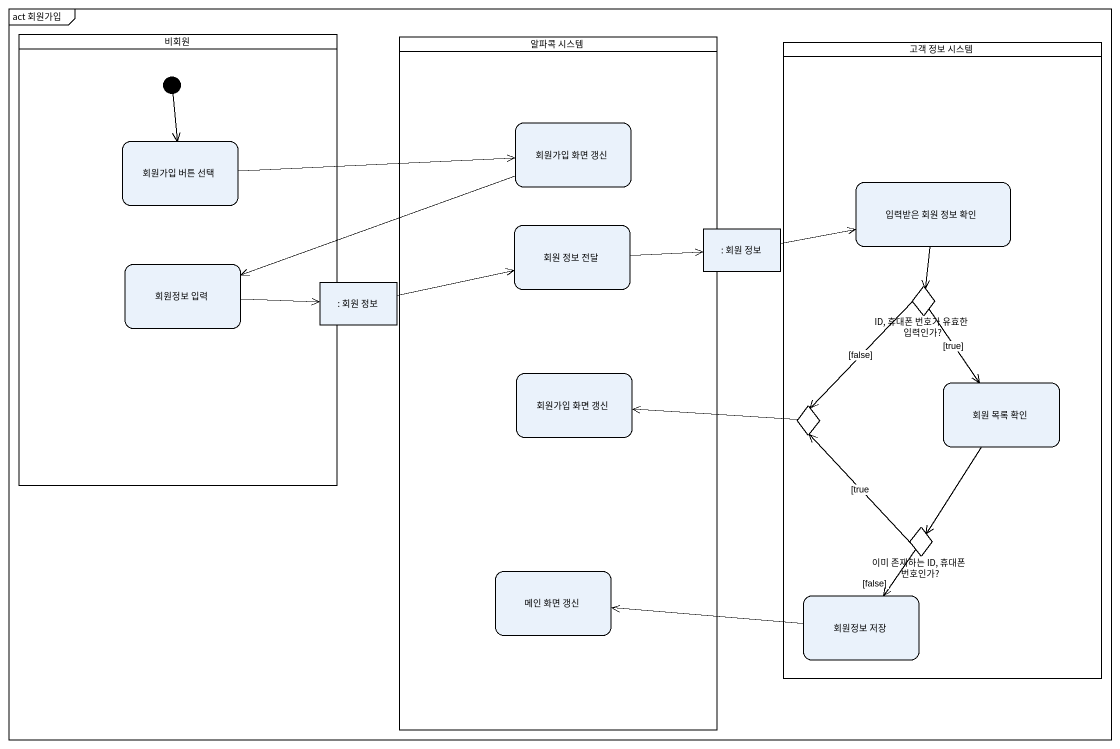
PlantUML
@startuml
mainframe act 회원가입
hide empty description
state 비회원 <<partition>> {
  state "회원가입 버튼 선택" as 회원가입_버튼_선택
  state "회원정보 입력" as 회원정보_입력
  [*] --> 회원가입_버튼_선택
}
state "알파콕 시스템" as 알파콕_시스템 <<partition>> {
  state "회원가입 화면 갱신" as 회원가입_화면_갱신
  state "회원 정보 전달" as 회원_정보_전달
  state "회원가입 화면 갱신" as 회원가입_화면_갱신_2
  state "메인 화면 갱신" as 메인_화면_갱신
}
state "고객 정보 시스템" as 고객_정보_시스템 <<partition>> {
  state "입력받은 회원 정보 확인" as 입력받은_회원_정보_확인
  state "ID, 휴대폰 번호가 유효한 입력인가?" as ID_휴대폰_번호가_유효한_입력인가 <<choice>>
  state choice1 <<choice>>
  state "회원 목록 확인" as 회원_목록_확인
  state "이미 존재하는 ID, 휴대폰 번호인가?" as 이미_존재하는_ID_휴대폰_번호인가 <<choice>>
  state "회원정보 저장" as 회원정보_저장
}
state ": 회원 정보" as 회원_정보 <<object>>
state ": 회원 정보" as 회원_정보_2 <<object>>
회원가입_버튼_선택 -right-> 회원가입_화면_갱신
회원가입_화면_갱신 -left-> 회원정보_입력
입력받은_회원_정보_확인 --> ID_휴대폰_번호가_유효한_입력인가
회원_정보_전달 -right-> 회원_정보
회원_정보 -right-> 입력받은_회원_정보_확인
회원정보_입력 -right-> 회원_정보_2
회원_정보_2 -right-> 회원_정보_전달
ID_휴대폰_번호가_유효한_입력인가 --> choice1 : [false]
ID_휴대폰_번호가_유효한_입력인가 --> 회원_목록_확인 : [true]
choice1 -left-> 회원가입_화면_갱신_2
회원_목록_확인 --> 이미_존재하는_ID_휴대폰_번호인가
이미_존재하는_ID_휴대폰_번호인가 -up-> choice1 : [true
이미_존재하는_ID_휴대폰_번호인가 --> 회원정보_저장 : [false]
회원정보_저장 -left-> 메인_화면_갱신
@enduml
